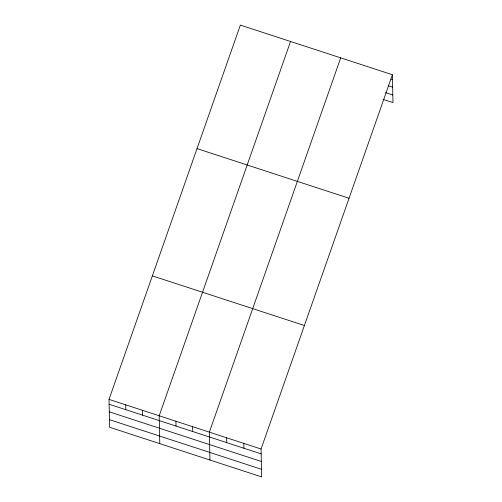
<?xml version="1.0" encoding="UTF-8"?>
<svg xmlns="http://www.w3.org/2000/svg" width="502" height="502" viewBox="0 0 502 502"><rect width="100%" height="100%" fill="white"/><g stroke="black" fill="none" stroke-linecap="round" stroke-linejoin="round"><path stroke-width="0.75" d="M392.395 74.735L261.059 449.026L261.642 476.9L109.605 427.265L109.022 399.391L240.358 25.1L392.395 74.735L392.978 102.609L382.926 99.327M290.532 41.478L159.197 415.769L159.78 443.642M340.701 57.862L209.365 432.153L209.949 460.02M391.058 79.115L392.495 79.586M388.347 85.773L392.652 87.179M385.636 92.663L392.821 95.01M197.016 148.617L349.053 198.252M152.363 275.874L304.4 325.516M109.022 399.391L261.059 449.026M109.122 404.236L261.159 453.877M109.285 411.835L261.322 461.476M109.449 419.666L261.486 469.301M243.828 443.404L243.928 448.248M226.597 437.775L226.697 442.626M192.642 426.694L192.743 431.538M175.92 421.234L176.02 426.079M142.468 410.31L142.574 415.16M125.745 404.85L125.845 409.695"/></g></svg>
